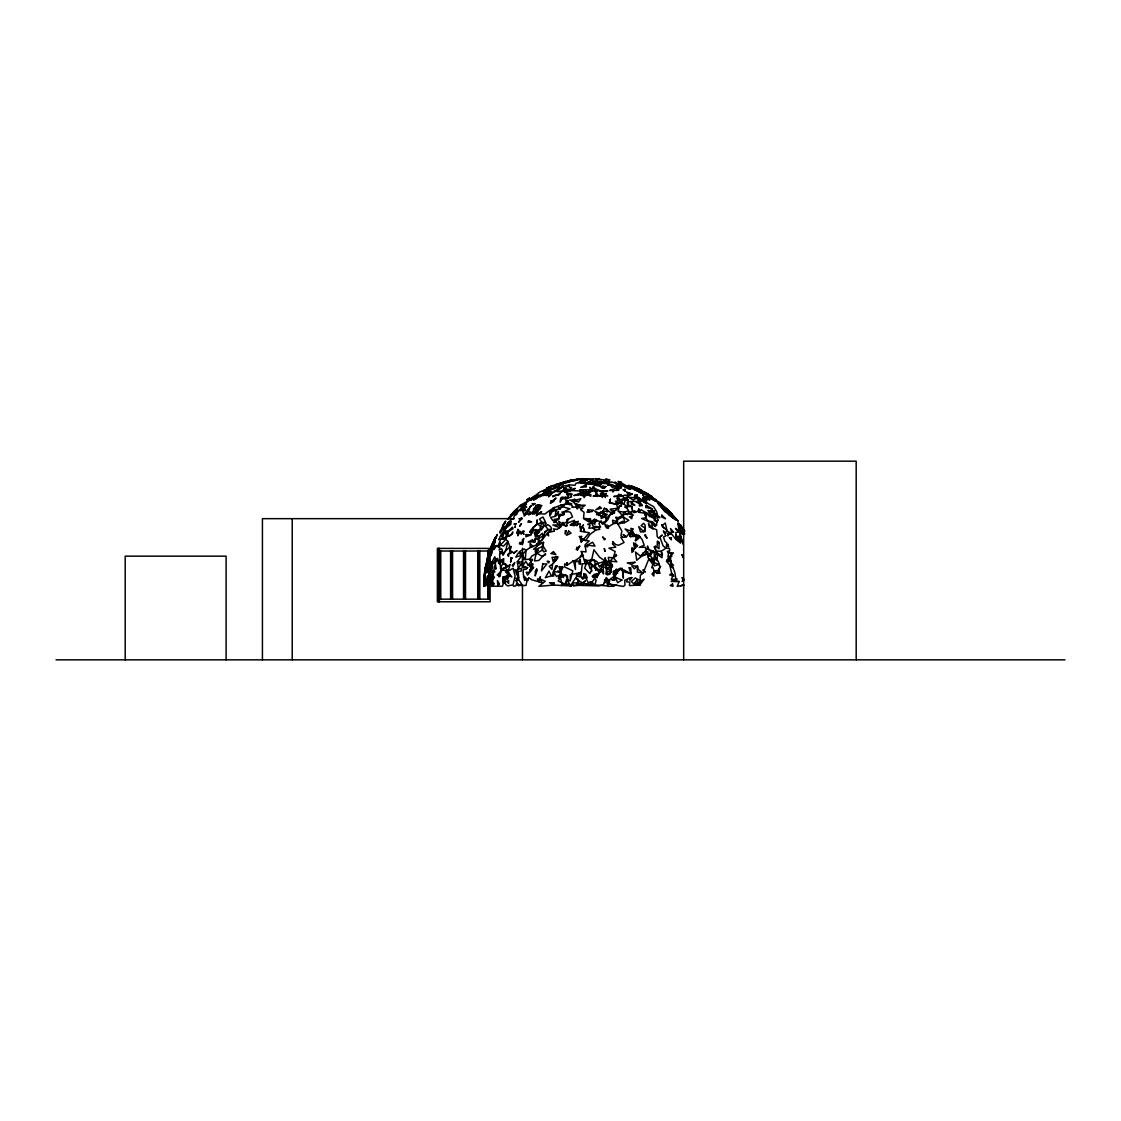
<?xml version="1.0" encoding="UTF-8"?>
<svg xmlns="http://www.w3.org/2000/svg" width="1121" height="1121" viewBox="0 0 1121 1121"><rect width="100%" height="100%" fill="white"/><g stroke="black" fill="none" stroke-linecap="round" stroke-linejoin="round"><path stroke-width="1.5" d="M608.409 525.805L608.367 528.313L605.088 525.861L607.316 524.992M634.15 549.136L635.117 546.726M671.171 560.542L670.414 565.11L672.572 567.674L670.989 563.541L673.581 565.138M560.22 502.264L560.402 499.616M499.041 577.007L499.672 574.022M484.16 575.732L484.034 577.511L487.845 556.661L487.159 559.071L496.085 536.399L491.362 546.333L490.578 548.365L494.179 540.182L487.705 557.487M488.42 555.189L486.808 561.579L488.266 555.245L488.111 558.692L495.23 541.639L490.353 549.668L491.264 546.656L497.388 534.437L489.667 551.504L488.111 558.692L496.141 536.679L491.362 547.763L493.885 543.307L491.068 555.638L490.423 553.732L491.643 553.354L491.404 551.308L488.28 559.701L487.271 566.68L486.934 564.858L489.457 560.57L488.238 565.166L489.359 567.324L488.406 572.691L489.176 575.451L491.699 566.035L495.65 559.141L494.781 556.773L489.359 567.324L491.334 565.727L491.783 561.887L493.857 563.064L497.752 558.37L498.116 561.299L500.302 564.914L500.905 570.631L500.148 576.376L497.178 575.017L503.861 568.613L500.428 568.711L503.007 562.714L504.576 564.55L507.084 565.32L506.16 567.73L504.744 568.417L506.524 565.488L506.16 567.73L510.209 564.424L507.253 573.7L505.599 571.906L506.79 569.972L508.345 571.079L513.068 568.221L515.114 576.026L512.984 585.064L509.901 585.358C506.174 588.231 503.623 580.692 503.511 577.946L505.361 577.273L502.446 586.213L492.217 586.199L489.022 583.817L487.719 575.746L486.962 577.203L487.747 583.565L484.412 586.339L484.202 579.291L485.435 573.532L487.789 569.986L486.906 567.45L487.018 572.018C487.243 565.11 483.852 578.03 484.903 579.963L484.973 576.012L484.02 586.465L484.636 572.341L486.836 561.173L483.697 582.43L485.421 567.422L484.384 577.217L485.421 567.422L484.384 574.064M503.651 567.758L503.413 570.281L501.479 568.347M507.743 579.403L507.295 575.577L503.371 577.273L502.839 582.78L502.754 579.893M634.612 496.393L636.49 497.556L634.444 496.813L634.78 494.781L642.137 500.611L638.143 501.409M631.684 488.672L631.838 487.439L638.578 489.106L652.24 496.715L636.168 487.943L628.447 485.267L629.077 485.869L627.606 485.954L629.666 487.467M532.965 505.165L533.092 504.24M617.139 486.318L617.293 485.155L618.848 486.304L617.139 486.318L621.384 488.21M576.895 505.319L576.39 503.637M527.15 579.459L524.628 580.426L523.493 576.544L527.15 579.459L526.029 585.47L517.636 585.47L517.664 583.452L518.799 585.596L521.531 583.691L518.673 579.921L515.674 578.478L518.687 577.553L518.196 571.43L514.959 569.482L516.375 573.462L517.061 570.337L520.817 564.522L517.299 561.775L522.19 555.105L518.322 553.003L515.744 557.137L522.19 555.105L525.231 559.561L530.009 559.127L531.242 562.49M597.423 576.586L601.262 568.992L603.448 571.444M576.895 525.833L578.24 521.251L570.925 524.964M606.111 572.369L607.498 567.829L611.604 567.352L610.427 569.86L605.648 573.896L610.356 573.7M607.274 582.612L608.128 579.851L604.471 579.823L607.274 582.612L608.1 586.437L613.719 586.017L616.34 584.714M603.224 567.002L605.242 561.299L605.06 557.726L607.974 565.376L611.604 567.352M500.022 573.139L501.129 570.393M614.995 577.399L613.818 580.258L616.886 578.38M616.396 569.104L615.303 571.556L615.583 575.956L613.145 574.414M499.504 563.569L501.213 559.785L501.704 561.733L499.504 563.569L498.509 563.078L499.966 558.594L499.574 554.643L502.46 551L501.788 548.772L499.111 549.935L499.98 547.342L497.78 546.656L500.933 538.851L498.621 539.705L500.414 536.048L502.18 535.432L505.725 530.569L505.123 529.294L506.258 527.431L500.975 534.913L502.18 535.432L502.264 539.215L506.16 538.444L506.426 531.312L503.946 533.035L502.264 539.215C505.711 535.376 511.582 537.926 512.689 531.915L512.591 533.456L508.402 536.216L506.79 532.643L512.381 527.136L513.04 528.65L506.314 532.839L503.946 533.035L505.123 529.294L504.114 529.701L503.637 528.762L511.218 519.373L513.726 518.715L514.077 515.884L516.571 514.525L518.084 511.428L526.492 504.226M647.812 551.616L644.855 555.161L642.543 553.143M579.921 557.641L582.191 553.27L584.503 561.523L588.203 562.714L590.136 568.823L592.533 566.371L589.408 561.971L591.93 558.636L593.892 549.752L599.525 557.123L605.242 561.299L605.83 565.474L607.974 565.376L605.83 565.474M602.215 497.584L603.392 495.356L606.377 493.324M577.063 583.761L578.716 580.734L582.542 582.766L576.236 585.274L571.374 585.26L564.942 583.354M554.489 507.281L549.78 516.094L549.668 512.213L554.825 509.495L556.829 510.517L552.008 511.092L553.284 509.284L554.825 509.495L552.569 508.107M612.907 492.091L613.748 490.704L610.525 490.157M566.862 521.769L568.725 518.701L566.904 520.41M635.173 540.434L636.588 538.136L636.111 534.507L640.343 536.805L636.588 538.136L633.169 532.237L629.876 533.007L632.244 534.591L633.169 532.237L632.959 534.731L635.425 535.348L632.538 536.048M556.114 556.212L553.886 559.827L555.694 560.836L557.655 558.076M609.306 563.667L611.099 560.766L606.909 561.411M612.612 580.426L614.84 577.077M594.494 518.911L591.622 523.115L587.698 524.278L590.052 525.343L588.847 528.229L600.562 527.178L598.978 523.549L601.178 520.789M585.723 540.49L590.038 534.353L595.489 530.345L592.771 527.585L595.685 530.051L599.777 529.322L598.502 526.8L593.051 526.197L590.108 519.612M595.405 570.295L596.961 568.095L593.752 565.53L594.901 564.227L605.242 561.299L599.539 566.595M658.686 569.09L660.675 566.329M530.023 566.315L531.746 563.947L532.965 568.137L529.855 571.486L529.715 569.958M562.238 566.595L560.472 568.879L562.882 567.058M633.491 548.491L631.978 550.369L633.687 549.654M537.898 504.982L537.071 505.949L538.01 507.981L534.507 513.572L536.034 508.948L539.705 508.556M551.182 486.29L555.119 486.066L552.891 486.094L539.677 492.119L521.447 506.58C517.622 507.673 523.269 502.698 521.882 506.188L525.09 504.478L521.377 506.944L524.11 505.893L515.492 513.558L510.882 515.17L520.382 505.277L526.253 501.914L524.152 508.135L520.41 510.644L525.343 509.747L522.848 511.666L523.927 513.95L527.024 513.642L528.916 514.707L540.518 508.317L538.795 509.228L536.483 507.743L534.367 508.822L532.279 512.773L528.916 514.707L529.715 511.821L532.279 512.773L532.559 514.175L536.917 513.138L541.835 505.403L536.483 507.743L540.014 504.674L536.777 505.333L534.367 508.822L537.197 510.419L536.917 513.138L538.08 513.74L545.072 514.049C552.177 507.659 562.266 503.413 571.752 503.932L567.52 502.404L567.562 500.246L566.189 500.639L566.133 503.539L571.71 505.179L572.747 506.846L571.906 507.267L576.923 507.042L577.946 505.137L585.218 505.235L583.228 506.664L574.218 503.077L576.797 505.557L577.946 505.137L580.033 508.093L582.822 508.163L580.65 509.789L584.083 512.325L583.509 518.224L590.669 519.233L588.497 521.531L583.747 518.771L589.968 518.785L588.497 521.531L594.915 524.152L594.733 520.158L592.07 520.536L594.747 522.372L597.045 520.606L601.823 522.148L602.285 523.703L605.144 524.152L606.601 528.005L613.565 523.633L616.102 523.325L613.103 522.961L612.528 520.214L617.615 521.826L615.933 517.384L619.647 518.448L619.577 517.257L622.421 515.576L618.063 510.812L619.577 506.636L615.541 510.461L613.075 511.344L610.16 509.186L617.405 508.317L616.9 504.562L609.095 502.684L617.433 504.198L616.172 501.746L618.68 500.022L623.879 504.17L625.196 500.4L624.761 497.962L618.68 494.123L616.9 498.845L619.661 498.943L617.349 496.169L613.832 496.463L621.482 496.309L625.154 495.034L633.253 500.064L636.49 497.962L646.285 503.315L642.641 498.299L644.029 497.149L647.027 500.288L642.641 498.299L645.304 498.144L649.774 499.966L642.683 495.356L643.664 493.899L638.662 490.886L636.392 490.592L629.147 486.22L619.731 485.799L615.373 483.613L622.884 483.782L627.003 486.192L616.928 483.431L615.107 482.03L615.289 482.885L610.959 481.932L605.144 483.417L597.045 482.983L600.478 486.206L596.428 484.244L592.477 487.243L600.239 491.124L606.587 491.404L607.778 491.04L593.878 490.367L595.055 488.364L591.159 488.91L589.856 487.299L590.893 489.05L588.847 489.863L579.711 489.737L580.832 494.964L584.7 496.603L585.456 494.893L592.519 490.297L588.847 489.863L589.45 492.245L583.116 491.292L580.72 494.011L573.84 495.524L583.046 494.361L585.33 495.496L591.159 494.907L587.993 493.338L585.316 494.515L585.414 493.436L582.822 492.385L582.486 491.082L568.725 490.466L564.395 491.909L566.455 492.708L575.227 488.392L568.725 490.466L571.598 487.509L569.426 487.383L569.174 485.099L561.649 486.234L566.217 489.176L568.613 489.401L564.101 491.446L566.217 489.176L562.153 491.166L554.363 491.138L548.575 496.407L549.08 492.792L551.798 491.516C534.395 501.718 560.752 489.597 562.294 486.948L554.363 491.138L561.677 492.203L564.339 488.266L569.552 484.931L575.073 485.295L576.04 483.207L581.421 482.436L578.59 482.45L587.768 479.802L580.258 480.587C583.34 480.026 583.887 481.946 582.247 480.124L584.489 479.55L583.242 478.667L576.572 479.466L599.511 478.681L595.91 478.877L606.517 480.278L604.485 480.657L606.895 481.89L604.415 482.605L597.311 481.399L600.912 481.175L605.13 483.712M621.651 495.174L621.132 495.762L621.062 494.613M581.897 536.356L579.221 536.581L583.466 539.663L581.267 541.681M533.344 509.102L536.805 505.529L535.572 505.389M582.388 481.119L581.281 480.026L588.875 479.087L576.572 479.466M603.28 486.108L600.94 487.425L604.317 488.083M564.536 504.702L568.151 501.297M525.861 506.594L524.502 507.813L526.772 507.028M600.688 495.622L602.495 494.067L600.38 493.352L605.116 494.333L602.397 492.876M548.547 496.827L550.831 494.907L548.365 494.936M547.146 533.792L551.168 530.429L548.141 529.448L545.689 526.366L547.721 524.558L550.649 526.702L551.714 528.958L547.258 530.023L544.54 532.433L546.782 530.892L544.624 532.993L544.175 535.404L539.215 538.122L535.362 538.486L533.68 541.933L528.215 542.06L532.545 539.677L533.68 541.933L535.067 542.2L535.362 538.486L538.234 539.579L538.584 543.573L533.162 546.572L530.037 543.461L530.373 547.454L526.043 550.327L522.904 554.222L519.233 551.756L524.11 548.954L526.043 550.327L525.231 559.561L523.969 559.575L522.806 555.708L522.512 561.999L523.619 567.688L527.781 567.548M553.48 500.653L551.266 502.46L553.858 501.409M635.845 543.181L634.108 544.582L637.555 545.324M525.217 509.495L522.694 511.498L525.371 509.312M682.002 581.323L683.908 580.005M596.582 514.847L600.225 512.843L604.457 513.544L605.662 517.159L601.402 516.333M575.704 495.146L578.632 493.59M627.073 499.209L625.714 499.868L625.35 498.228L627.564 497.682M680.559 585.877L682.955 584.756M632.202 494.109L629.442 495.384L627.34 494.823L629.442 495.384L626.919 492.567L632.202 494.109L626.611 491.965M680.965 532.923L675.473 528.411L680.811 534.016L680.027 534.353L680.993 537.688M549.64 487.06L565.629 481.512L581.393 478.793L579.977 478.947M565.741 582.247L568.697 580.986M590.543 571.556L592.014 570.995M603.715 491.615L605.424 490.956M665.622 510.321L668.172 509.887L671.815 513.782L661.979 505.193L671.451 513.796L670.512 512.381L675.851 518.491L675.038 518L676.552 519.569L676.075 520.312L668.592 514.707L665.622 510.321L668.943 512.647L670.036 514.035L659.232 505.235L656.219 500.765L661.88 504.464L658.293 503.147L666.939 510.531L669.545 514.987L673.679 518.098L673.693 516.431L666.084 508.317L657.607 501.227L670.176 511.975L664.389 507.309L665.145 510.573L660.998 506.664L664.795 511.638L668.691 514.007L669.517 513.712L668.873 511.821L669.517 513.712M619.899 569.972L615.303 571.556L617.685 573.167L613.733 572.313L615.821 574.064L613.229 573.784M599.791 496.407L603.392 495.356L605.452 497.542M603.63 584.601L598.586 585.947L576.236 585.274M684.076 585.148L677.168 586.423L679.242 581.421L676.243 581.084L674.884 572.747L670.512 560.402L671.003 553.031L667.331 551.252L668.705 552.849L673.441 552.877L668.691 558.636L667.962 556.997L668.733 551.252L669.91 550.047L669.237 548.477L666.336 548.253L666.729 542.858L664.781 541.023L663.492 536.973L665.86 535.88L663.31 530.892L665.636 533.12L666.897 530.331L665.314 523.059L661.951 525.665L668.62 532.111L669.559 534.002L667.317 535.544L668.06 535.852L668.62 532.111L670.947 533.064L675.823 539.313L680.573 543.125L680.279 540.126L677.14 536.665L680.335 536.048L683.081 544.049L678.611 529.084L678.121 522.708L683.964 530.99L679.326 524.152L680.881 528.117L677.813 524.11L680.587 526.281L680.419 524.726L684.637 530.836M592.322 491.362L580.047 493.38M513.544 586.283L515.926 585.835L517.047 581.981L515.604 580.622L518.673 579.921L518.687 577.553L516.851 574.583L518.196 571.43L521.027 571.22L521.629 568.319L518.477 569.146L517.299 561.775L522.512 561.999L521.293 564.536L523.619 567.688M561.761 487.089L563.387 486.808M624.775 490.017L624.229 489.471L625.294 489.317M607.96 485.155L611.996 484.58L606.475 483.726M594.242 574.274L598.025 574.288M608.114 485.225L612.627 484.861L614.967 486.57M618.035 499.658L622.491 499.574L621.426 504.954L620.459 502.839L615.387 501.199M514.189 518.659L262.426 518.659L262.426 659.835M518.981 518.659L522.47 518.659M56.05 659.835L1064.95 659.835M615.681 517.482L624.061 517.594L628.867 520.326L624.313 522.722L617.811 523.969L615.765 521.938L622.337 515.352L624.061 512.199L628.671 510.784L624.537 504.296L620.459 502.839L617.727 504.296L616.172 502.236M580.65 539.607L583.466 539.663M596.862 485.813L599.847 485.883M678.625 581.645L671.171 581.435L677.238 578.997L671.297 579.529L672.432 576.684L669.769 565.096L666.392 561.201L669.854 561.677L669.405 556.212L671.927 556.296M566.063 580.23L568.795 580.314M593.962 491.432L597.227 491.573M611.141 510.784L614.042 510.91L614.434 512.255L612.276 513.993L610.034 512.115M564.395 525.539L567.366 525.679M601.108 484.664L585.989 484.034L580.846 482.773L580.019 481.582M604.962 487.243L602.299 487.046L604.765 487.957M566.021 498.887L560.486 498.285L568.417 497.724M561.383 507.841L558.342 507.477L560.318 509.256M572.705 560.626L577.847 561.411L574.597 561.775L573.756 560.766M618.386 511.246L624.061 512.199L627.326 514.735L629.273 511.624L633.379 515.282L627.788 513.46L622.337 515.352L624.061 517.594L624.313 522.722L622.435 521.321L617.811 523.969L621.931 531.046L620.936 535.404L622.463 537.393M530.429 567.716L532.965 568.137M667.317 533.512L670.82 534.128M564.381 505.641L560.836 504.982L562.21 507.014M604.639 567.282L610.427 569.86L611.435 572.383M599.469 485.183L590.907 483.081L592.561 481.329L595.335 482.114L594.845 483.922L592.771 484.426L590.907 483.081L593.247 482.801L592.449 483.894L594.845 483.922L600.127 482.142L601.893 483.88M502.656 577.007L506.033 577.89M624.229 489.471L625.462 489.779M633.099 489.064L638.76 491.629M557.726 570.953L560.514 571.976L563.569 577.581M646.761 499.321L645.64 497.262L649.858 499.097L649.746 496.771L654.524 500.625L646.677 496.099L649.325 496.337L641.716 492.175L655.631 501.087L651.161 497.192L656.36 500.106L644.421 492.259L649.535 495.006L646.705 493.198L631.81 485.954L644.057 494.669M642.137 500.611L638.606 499.139L640.483 501.591L639.264 505.949L642.347 505.627L636.98 501.311M641.646 490.409L635.957 487.677M609.544 583.943L613.719 586.017M671.423 515.702L673.231 517.748L672.516 517.384L671.423 515.702L673.847 517.075L671.381 514.721M610.427 564.438L612.683 565.979M600.408 571.22L598.852 569.006M581.449 577.89L582.836 579.165L584.153 577.819L583.719 574.316M591.398 581.589L593.906 584.027L591.243 584.587L582.836 583.2L591.496 585.246L590.066 581.869M505.081 583.354L503.777 582.009L503.371 577.273M645.416 551.112L653.529 559.295L654.552 555.091L653.333 551.126L647.153 549.136L647.616 545.955L649.255 549.977L651.974 552.793L650.334 555.722L650.348 553.592L653.333 551.126L661.936 557.768L662.399 554.335L661.166 551.294L657.509 551.112L657.116 560.64L654.552 555.091L657.803 553.886L662.175 555.035L661.166 551.294L665.86 548.253L662.959 545.605L660.017 537.281L662.161 535.067L658.784 538.206L657.2 536.595L656.668 529.729L649.255 527.108L648.456 523.367L652.912 529.07L651.567 522.834L652.198 521.713L656.584 525.511L656.892 520.578L658.405 520.522L655.477 513.502L651.245 510.041L654.622 510.952L652.968 512.507L647.924 510.391L651.974 516.893L657.242 522.036L654.258 520.494L655.869 518.533L647.868 514.525L649.577 516.599L651.974 516.893L654.061 513.698L657.635 515.057L656.584 511.54L653.627 506.692L647.349 503.133L644.827 499.307L646.158 502.712L643.37 498.705M683.32 529.196L684.679 531.326M588.735 511.092L589.226 511.877M602.818 510.868L604.457 513.544M595.279 574.653L597.115 577.735M590.781 496.309L584.265 492.764L585.863 490.886L588.399 492.539L584.265 492.764L584.041 497.682M680.629 541.051L678.92 537.253L676.72 536.833L675.739 532.517L680.223 531.9L680.811 534.016M608.128 579.851L609.067 582.584M576.881 547.146L577.469 549.794M508.444 572.915L508.822 575.465M606.587 508.64L607.022 511.975M856.178 659.835L856.178 461.165L683.67 461.165L683.67 659.835M522.47 539.565L522.47 544.806M522.47 548.281L522.47 567.464M522.47 584.896L522.47 659.835M489.19 550.131L489.19 557.011M489.19 579.389L489.19 598.334M489.078 550.131L489.078 557.011M489.078 579.389L489.078 598.334M488.826 575.087L488.826 551.028L439.698 551.028L439.698 599.16L488.826 599.16L488.826 580.244M488.055 550.131L488.055 557.011M488.055 579.389L488.055 598.334M487.789 551.028L487.789 559.617M487.789 564.774L487.789 571.654M487.789 576.811L487.789 599.16M479.816 551.028L479.816 599.16M479.157 551.028L479.157 599.16M478.485 551.028L478.485 599.16M477.826 551.028L477.826 599.16M465.523 551.028L465.523 599.16M464.865 551.028L464.865 599.16M464.192 551.028L464.192 599.16M463.534 551.028L463.534 599.16M452.576 551.028L452.576 599.16M451.917 551.028L451.917 599.16M451.245 551.028L451.245 599.16M450.6 551.028L450.6 599.16M440.749 551.028L440.749 599.16M439.46 548.407L439.46 601.767M438.535 548.407L438.535 601.767M438.409 548.407L438.409 601.767M292.231 518.659L292.231 659.835M226.106 659.835L226.106 556.156L125.202 556.156L125.202 659.835M564.648 564.199L564.634 566.946L572.845 570.869L570.197 580.916L570.295 574.639L579.067 572.943L572.313 582.976L571.36 585.975L553.732 585.05L538.879 586.353L545.226 581.253L539.944 578.856L540.462 576.755L538.29 579.851L537.449 578.997L539.075 581.855L542.48 582.948L539.944 578.856L539.075 581.855L531.872 579.865L528.636 577.637L527.949 580.65L523.409 575.297L523.101 569.776L526.324 569.202L527.459 567.829L522.596 565.741L525.791 561.537L528.159 565.11L533.708 567.534L527.557 575.129L526.239 572.27L529.098 572.369L533.12 564.017L528.159 565.11L532.153 560.444L532.517 559.365L529.743 559.954L531.564 556.268L542.48 549.977L543.531 542.326L537.057 543.895L536.917 546.502L533.512 549.276L537.127 548.87L534.493 560.948L538.795 560.444L545.465 553.62L545.479 554.825L541.961 556.282L536.567 553.073L538.024 548.421L543.209 546.305L546.291 551.042L543.699 551.812L542.48 549.977L542.018 547.006L543.531 542.326L537.267 545.787L537.057 543.895L542.368 539.593L546.544 534.213L548.659 535.894L548.015 532.433L554.461 531.144L553.634 528.846L556.899 529.462L560.472 527.192L562.966 523.815L562.924 522.288L563.415 524.726L566.077 526.071L567.492 523.115L565.418 522.372L563.246 524.698L558.692 521.153L560.472 527.192L556.338 522.064L553.844 522.554L559.099 518.673L559.841 514.301L564.157 514.497L563.891 511.694L569.972 508.808L561.579 506.51L559.351 508.948L556.03 509.523L555.203 516.333L550.593 517.468L553.003 520.747L555.091 521.013L554.152 519.373L559.099 518.673L558.748 515.422L560.038 515.94L564.157 514.497L561.887 512.045L568.571 511.737L570.533 512.395L572.551 516.921L566.988 519.738L567.927 522.975L574.442 520.298L574.036 525.595L570.183 525.048L574.905 521.643L576.53 522.05L574.036 525.595L580.314 523.647L579.739 526.59L581.337 529.883L580.16 531.256L589.338 532.741L581.056 542.2L579.921 536.637L583.032 540.21L589.184 540.981L585.064 544.736L586.059 551.924L581.014 551.406L582.948 555.47L575.269 560.374L575.465 569.538L573.56 560.836L567.254 565.096L564.648 564.199M601.206 516.417L601.192 518.547L604.808 516.879L606.405 518.729L604.836 522.61L602.285 523.703L603.196 522.078L604.836 522.61L607.946 519.569L611.043 512.675L614.602 512.801L609.726 514.721L606.405 518.729L605.298 516.781L607.288 514.343L603.939 513.782L601.052 511.596L599.301 513.348L598.978 515.716L594.719 510.966L599.301 513.348L601.206 516.417L604.808 516.879L603.939 513.782L601.206 516.417M623.122 571.654L623.374 578.198L622.239 568.319L620.249 568.403L613.173 571.304L615.051 579.641L609.572 579.669L614.406 576.082L620.249 568.403L623.122 571.654L631.039 573.742L630.801 567.871L628.979 567.562L631.039 573.742L623.78 569.86L623.122 571.654M655.491 546.291L655.463 549.977L657.803 553.886L654.089 546.782L655.491 546.291M508.598 580.776L508.57 583.438L506.846 581.449L508.598 580.776M485.631 582.85L485.855 585.821L486.192 579.193L485.631 582.85M489.064 553.087L489.05 553.928L489.513 552.149L489.064 553.087M659.106 542.76L659.008 548.701L656.948 547.188L657.579 541.093L659.022 542.256L657.298 541.891L659.106 542.76M593.485 576.054L593.443 577.637L592.182 576.236L599.679 572.705L595.433 577.946L593.598 575.297L593.485 576.054M552.863 496.113L552.849 496.813L560.29 493.422L558.384 495.398L556.927 494.697L552.863 496.113M607.526 580.103L607.414 584.419L609.586 581.645L606.265 577.497L603.602 583.999L607.526 580.103M508.696 553.48L508.598 556.408L507.645 554.825L508.696 553.48M543.026 535.418L542.928 538.206L541.485 540.49L538.879 541.247L538.935 536.356L535.095 535.628L534.283 532.559L535.852 531.536L535.866 529.616L530.527 530.303L536.651 524.432L541.849 522.274L546.291 523.157L541.415 529.687L538.739 530.303L540.014 528.832L541.415 529.687L540.056 526.968L543.349 526.66L543.082 522.792L545.437 521.854L542.928 516.991L539.453 519.009L541.849 522.274L540.672 526.071L537.351 524.18L537.141 519.85L536.651 524.432L532.489 527.865L533.792 529.364L531.76 533.694L529.658 531.578L535.866 529.616L538.598 530.275L536.497 534.072L534.465 533.246L535.852 531.536L536.497 534.072L537.534 533.862L539.776 531.718L537.52 530.808L537.534 533.862L535.263 536.693L538.935 536.356L542.41 533.218L543.026 535.418M671.353 538.122L671.297 539.818L669.307 537.632L671.353 538.122M632.048 547.987L631.894 552.373L633.645 551.028L632.048 547.987M518 533.918L517.93 535.74L520.032 531.242L518 533.918M548.87 561.495L548.8 562.938L547.132 561.229L548.87 561.495M490.466 572.397L490.788 576.376L489.022 583.817L491.306 578.772L491.39 574.835L490.381 574.078L490.998 572.593L488.406 572.691L487.789 569.986L489.036 567.044L489.345 568.739L488.013 569.692L488.406 572.691L490.269 568.347L489.821 566.932L490.466 572.397M503.609 558.678L503.665 564.339L505.655 563.849L503.343 563.597L502.18 560.22L503.609 558.678M654.146 571.318L653.893 576.026L652.002 573.98L654.146 571.318L652.926 567.352L651.791 567.843L652.786 564.424L648.33 558.132L645.276 547.216L639.25 547.342L644.211 545.198L642.039 539.327L638.41 535.221L635.621 540.897L639.965 537.239L637.737 536.174L630.352 536.665L628.923 533.596L626.597 536.665L623.094 534.521L625.966 537.113L620.838 537.281L624.075 542.466L618.61 545.254L615.681 544.54L612.627 541.583L613.523 543.629L612.374 543.615L615.765 547.174L608.871 548.155L615.191 551.49L613.271 557.754L610.02 561.117L599.427 566.876L596.975 561.621L593.471 559.617L587.264 560.626L584.98 562.7L585.414 559.519L587.264 560.626L584.658 568.193L589.926 573.56L591.524 570.533L591.187 563.597L589.548 562.336L593.471 559.617L595.91 564.353L594.845 568.025L599.595 572.411L600.281 571.065L594.845 568.025L591.187 563.597L582.261 563.751L580.846 576.923L587.278 577.946L585.919 574.358L583.719 573.644L588.119 582.57L591.832 582.36L594.382 578.912L596.162 580.202L594.999 584.91L606.923 585.933L608.381 583.859L623.262 586.451L624.986 585.246L624.691 580.356L627.69 578.828L626.555 581.869L629.806 582.149L629.371 585.61L639.755 585.05L644.169 579.151L637.737 582.906L633.897 583.887L631.291 581.547L635.243 577.96L640.427 580.692L639.755 585.05L633.897 583.887L637.218 579.739L637.737 582.906L639.755 585.05L640.385 575.241L643.048 573.181L649.003 558.608L653.655 562.504L659.302 564.424L659.793 567.955L657.242 573.377L654.146 571.318M645.318 528.131L645.121 531.536L640.539 532.041L638.76 526.618L643.552 531.69L645.318 528.131L644.995 524.782L643.524 523.339L641.044 525.651L645.318 528.131M535.488 571.234L535.165 575.9L537.113 570.407L535.488 571.234L536.763 569.104L535.488 571.234M500.078 551.546L499.924 553.648L502.334 551.756L500.078 551.546M587.88 545.212L587.768 546.74L585.19 546.347L592.589 542.242L595.013 546.123L587.88 545.212M486.066 566.399L485.505 572.635L486.066 566.399M491.699 566.035L491.04 572.439L492.637 566.049L491.699 566.035M493.1 571.037L492.665 575.101L494.417 577.287L492.946 579.375L492.217 586.199L494.333 583.747L493.17 582.584L492.217 586.199L491.306 578.772L489.078 577.021L490.003 578.03L492.035 576.544L492.946 579.375L493.688 569.818L494.879 571.934L493.1 571.037M489.204 561.593L488.63 566.848L489.611 566.147L489.204 561.593M516.809 550.775L513.852 553.115L516.809 550.775M627.41 502.53L627.984 506.566L626.527 507.939L624.761 507.182L625.546 506.047L632.244 506.79L632.286 509.621L631.88 506.776L627.214 504.184L628.713 503.077L627.41 502.53M500.26 531.102L500.022 533.148L504.534 526.394L500.26 531.102M553.984 582.836L553.732 585.05L549.458 582.766L553.984 582.836M510.097 550.537L509.719 553.648L512.858 552.093L510.097 550.537L509.677 547.174L511.204 546.417L510.097 550.537M552.555 564.115L551.924 569.44L549.234 566.287L552.555 564.115M485.701 565.853L484.959 570.449L486.206 564.634L485.701 565.853M637.064 494.936L636.812 497.009L634.612 495.972L637.064 494.936M526.141 534.605L525.861 536.791L531.34 534.829L526.141 534.605M561.775 583.158L561.439 585.68L565.124 584.125L571.36 585.975L569.076 583.466L566.105 575.255L561.621 574.232L556.52 576.418L553.508 571.584L555.792 565.811L557.459 565.811L553.508 571.584L552.317 576.152L553.788 575.956L553.508 571.584L560.626 572.397L562.826 567.492L558.987 566.581L560.626 572.397L558.3 578.142L566.105 575.255L567.464 576.026L567.646 578.548L565.124 584.125L558.174 581.014L561.831 575.507L559.799 574.779L561.775 583.158M637.485 566.189L638.073 569.202L643.048 573.181L637.331 572.088L637.485 566.189L631.796 565.839L634.332 568.837L637.485 566.189M535.418 550.621L535.235 551.98L538.136 550.089L535.418 550.621M558.44 511.526L558.062 514.273L555.203 516.333L558.44 511.526M529.897 507.14L531.452 505.515L529.897 507.14M580.398 572.411L579.655 576.909L576.348 575.353L580.398 572.411M632.146 516.361L631.754 518.729L629.385 516.809L632.146 516.361M495.65 559.141L495.244 563.106L496.897 559.771L495.65 559.141M484.861 582.892L484.468 585.134L484.861 582.892M542.774 563.933L541.457 570.869L546.922 563.905L542.774 563.933M523.689 538.542L522.708 543.321L519.331 543.909L520.144 542.298L520.705 543.993L521.671 543.054L523.689 538.542M646.271 505.389L645.808 507.631L646.593 507.687L646.271 505.389L652.394 509.004L647.994 507.953L646.271 505.389M631.501 531.326L630.352 536.665L629.371 533.414L625.098 528.944L631.501 531.326L633.365 528.986L630.843 528.327L631.501 531.326M661.796 515.212L661.432 516.865L665.51 518.743L661.796 515.212M524.53 514.091L524.082 516.108C529.126 512.928 533.246 501.115 524.53 514.091M495.986 568.319L495.748 569.286L494.039 568.319L495.412 563.667L495.986 568.319M507.953 541.499L505.711 550.355L503.091 555.329L502.306 553.886L509.523 547.314L509.48 545.647L507.953 541.499L505.837 539.369L498.551 547.146L500.022 542.662L500.288 544.96L503.525 546.151L507.953 541.499M551.084 500.933L550.439 503.399L556.03 498.018L553.242 500.498L551.084 500.933M596.232 492.245L595.489 495.104L598.292 495.524L596.232 492.245M610.399 499.237L609.53 502.25L610.399 499.237M560.934 499.98L560.514 501.437L561.859 497.121L564.452 497.388L560.934 499.98M517.944 529.406L516.767 533.316L518.827 530.191L517.944 529.406M511.372 559.365L510.587 561.999L511.372 559.365M612.192 565.208L609.404 574.372L607.148 574.905L605.326 563.765L612.192 565.208L610.02 561.117L616.9 561.831L613.271 557.754L608.297 557.403L608.983 561.551L612.192 565.208M509.621 518.154L517.594 509.242L513.936 511.484L507.491 519.401L509.621 518.154M650.348 553.592L648.386 556.969L647.055 553.185L650.348 553.592M578.772 581.126L578.212 582.892L572.313 582.976L573.434 585.961L582.962 584.714L578.212 582.892L578.1 579.039L575.956 578.212L578.772 581.126M683.754 579.235L683.362 580.426L682.002 577.553L683.754 579.235M507.393 531.298L506.23 534.745L508.093 533.848L507.393 531.298M560.598 524.852L559.603 527.683L552.891 525.048L560.598 524.852M484.945 571.85L485.127 574.891L484.945 571.85M628.236 499.714L627.55 501.69L635.145 501.381L642.109 505.207L636.49 497.962L629.736 497.346L624.761 497.962L621.538 499.588L625.196 500.4L628.236 499.714M566.385 531.004L565.278 534.1L565.208 530.808L566.385 531.004M655.561 514.511L654.692 516.977L653.011 514.581L650.446 513.754L649.003 510.826L652.968 512.507L659.821 517.72L655.561 514.511M526.982 499.91L529.476 498.088L526.982 499.91M515.422 526.394L515.071 527.332L515.422 526.394M521.419 523.647L519.654 526.225L521.419 523.647M534.395 496.309L530.331 500.358L537.898 495.44L541.513 494.795L553.788 487.691L555.512 488.322L547.665 490.928L541.513 494.795L543.769 495.608L549.136 491.769L540.112 496.757L533.918 497.556L535.74 495.86L529.49 499.532L534.395 496.309M528.523 520.775L527.949 522.26L531.62 521.811L528.523 520.775M506.79 569.972L506.286 571.234L504.758 570.491L506.79 569.972M532.909 546.291L530.373 547.454L532.909 546.291M583.27 525.104L580.566 530.065L580.468 527.613L583.27 525.104M492.189 544.386L491.096 547.118L492.988 542.788L492.189 544.386M537.968 496.379L537.113 498.369L533.428 500.232L535.179 497.304L538.472 495.356L537.968 496.379M514.651 562.784L513.082 566.357L512.213 565.292L514.651 562.784M495.356 546.081L493.73 549.738L496.785 545.507L495.356 546.081M588.091 509.915L587.026 512.283L592.266 511.512L593.485 510.153L588.091 509.915M608.269 482.997L607.582 484.496L621.482 487.173L619.731 485.799L612.248 487.327L608.269 482.997M655.463 558.566L653.655 562.504L654.314 565.853L659.302 564.424L658.041 561.032L655.463 558.566M638.844 509.004L637.695 511.344L639.222 512.353L643.916 513.11L644.715 512.059L648.05 513.404L644.729 513.852L644.715 512.059L641.072 509.607L639.222 512.353L638.844 509.004M494.95 538.332L494.235 539.79L495.72 536.973L494.95 538.332M602.972 564.592L600.38 569.72L603.588 574.008L602.972 564.592M604.401 508.219L602.916 511.148L609.264 511.512L604.401 508.219M568.697 531.06L566.511 535.306L571.093 533.176L568.697 531.06M522.947 531.228L523.703 534.353L522.947 531.228M494.599 539.313L493.464 541.485L496.141 536.679L494.599 539.313M575.297 500.302L574.162 502.404L569.664 499.952L575.297 500.302L580.916 498.747L578.394 502.11L575.297 500.302M604.962 538.935L604.415 539.902L602.58 536.889L604.962 538.935M548.94 571.29L545.324 577.693L551.518 575.816L548.94 571.29M579.739 546.165L577.441 550.061L576.124 549.304L579.739 546.165M503.441 524.558L502.376 526.295L505.361 522.4L503.441 524.558M616.732 486.836L615.821 488.308L609.502 490.522L618.75 490.339L615.821 488.308L621.482 487.173L616.732 486.836M590.192 481.231L589.057 483.067L580.846 482.773L583.761 482.324L580.874 482.128L582.906 481.105L585.47 481.904L584.209 483.361L590.192 481.231M502.208 527.753L501.213 529.322L502.923 528.608L502.208 527.753M521.531 517.65L518.533 522.274L521.727 518.799L521.531 517.65M631.81 577.553L629.932 580.314L628.825 578.1L631.81 577.553M508.43 522.414L507.238 524.166L509.943 521.671L508.43 522.414M619.969 488.406L617.545 488.924L619.969 488.406M557.824 557.039L553.606 563.176L552.036 557.347L557.824 557.039M510.896 521.335L506.426 527.767L510.896 524.236L510.896 521.335M505.627 577.315L503.511 577.946L504.898 582.71L505.935 581.603L504.338 581.028L506.047 579.683L505.627 577.315L507.701 574.807L509.551 574.302L511.891 576.951L507.701 574.807L509.228 572.957L509.761 575.507L507.309 578.66L505.627 577.315M565.488 497.262L565.138 498.649L571.556 496.925L570.841 495.916L572.242 494.095L567.576 495.174L566.637 494.095L570.715 493.436L567.576 495.174L568.445 497.332L565.488 497.262M505.641 521.307L504.184 523.255L505.641 521.307M567.702 500.779L567.184 501.479L566.189 500.639L567.702 500.779M634.304 510.812L633.897 512.759L636.714 511.877L634.304 510.812M585.19 581.014L583.438 583.326L582.696 582.794L585.19 581.014M602.159 492.609L599.539 495.972L607.764 496L602.159 492.609M605.172 481.638L604.415 482.605L603.659 481.385L605.172 481.638M567.114 481.54L566.581 482.198L571.416 481.189L564.508 482.913L569.384 482.128L565.545 481.54L555.147 484.818L572.046 480.377L567.114 481.54M567.044 562.63L566.399 563.429L567.254 565.096L567.044 562.63M579.585 506.202L577.175 508.976L575.662 506.216L579.585 506.202M516.178 523.619L515.071 524.894L513.993 523.983L516.178 523.619M621.272 506.174L619.24 506.047L621.272 506.174M616.116 554.587L613.271 557.754L616.634 555.764L616.116 554.587M677.238 537.758L675.823 539.313L675.725 534.885L678.878 541.261L679.943 540.518L677.238 537.758M516.122 509.438L510.882 515.17L516.122 509.438M538.08 513.74L536.3 515.688L541.639 511.694L538.08 513.74M558.104 487.103L557.025 488.266L559.603 487.397L559.449 486.626L554.601 487.439L560.024 485.561L558.104 487.103M595.209 480.867L594.34 481.722L597.297 481.217L595.209 480.867M645.374 551.21L641.184 555.287L642.333 556.128L647.56 553.003L645.374 551.21M637.26 546.053L634.64 548.575L633.533 542.816L637.26 546.053M524.11 531.326L521.153 534.157L520.256 532.503L524.11 531.326M667.962 544.33L666.603 545.591L668.761 546.838L667.962 544.33M512.073 558.118L510.91 559.197L510.714 557.585L512.073 558.118M573.195 480.264L571.92 480.825L575.395 480.489L570.911 480.811L573.195 480.264M580.314 559.547L578.814 560.892L579.053 563.989L580.58 564.213L580.314 559.547M499.462 584.069L497.822 585.512L497.43 580.552L499.462 584.069M645.346 534.829L644.631 535.446L647.083 538.234L645.346 534.829M641.072 556.619L636.714 560.318L635.495 552.036L641.072 556.619M623.388 489.891L625.294 491.18L623.388 489.891M671.731 573.406L669.615 574.947L673.357 575.704L671.731 573.406M533.035 498.355L530.499 500.176L533.035 498.355M673.679 576.166L672.208 574.092L673.679 576.166M668.48 558.748L666.715 559.996L669.013 560.22L668.48 558.748M672.572 583.957L670.246 585.568L672.992 586.353L672.572 583.957M553.48 551.77L550.887 553.564L555.834 554.503L553.48 551.77M599.805 506.986L595.938 509.579L601.473 508.219L599.805 506.986M534.885 503.721L533.4 504.674L532.125 503.595L534.885 503.721M635.032 562.266L631.641 564.409L627.256 562.896L635.032 562.266M621.917 580.033L617.615 582.738L615.555 577.413L621.917 580.033M595.643 519.584L597.045 520.606L595.643 519.584M546.81 489.863L543.265 491.783L550.215 488.826L546.81 489.863M550.355 486.584L549.276 487.131L553.41 485.379L546.516 488.252L550.355 486.584M577.007 479.536L575.844 480.096L577.665 479.816L577.007 479.536M574.723 499.279L572.649 500.246L576.783 501.507L574.723 499.279M605.9 486.57L602.355 488.111L601.879 486.458L605.9 486.57M585.947 485.043L580.664 487.327L586.423 486.85L585.947 485.043M566.651 490.367L564.452 491.306L567.422 490.886L566.651 490.367M584.503 531.382L583.312 527.795L584.503 531.382M630.745 488.742L629.329 489.302L624.467 486.626L630.745 488.742M564.886 482.478L560.794 483.193L564.886 482.478M562.055 483.543L558.048 484.889L563.317 484.342L562.055 483.543M632.622 511.092L631.123 511.596L633.547 511.807L632.622 511.092M570.995 480.334L568.277 480.895L575.732 479.522L569.678 480.643L570.995 480.334M531.116 531.985L530.121 532.223L531.158 533.007L531.116 531.985M624.733 490.339L623.444 489.639L624.733 490.339M645.556 517.846L641.576 518.505L651.567 522.834L655.393 526.52L652.198 521.713L648.218 521.027L645.556 517.846M658.517 570.281L654.972 570.771L657.242 573.377L660.087 573.209L658.517 570.281M596.512 495.664L593.177 496.099L597.997 496.365L596.512 495.664M638.816 497.598L637.555 497.752L646.285 503.315L638.816 497.598M646.032 514.567L644.645 514.707L646.439 516.977L646.032 514.567M605.2 481.512L602.397 481.806L609.376 481.75L605.2 481.512M592.14 479.62L590.291 479.732L593.373 479.942L592.14 479.62M609.628 479.858L605.676 479.242L609.628 479.858M490.115 548.407L437.386 548.407L437.386 601.767L490.115 601.767L490.115 548.407M673.567 532.167L671.563 532.111L670.54 528.566L673.567 532.167M604.331 548.575L604.99 551.336L604.331 548.575M634.668 505.165L631.501 504.52L631.151 502.054L634.668 505.165M619.03 481.736L617.979 481.484L621.819 482.506L619.03 481.736M643.664 493.899L639.222 492.175L643.664 493.899M684.595 533.834L679.13 527.949L683.46 534.829L682.871 531.158L684.595 533.834M654.678 515.015L653.375 514.343L654.734 517.215L654.678 515.015M680.433 531.732L679.508 531.242L680.629 532.531L680.433 531.732M653.221 559.659L651.273 558.412L653.655 562.504L653.221 559.659M645.121 571.906L643.118 569.958L645.121 571.906M663.716 527.711L661.81 525.076L663.716 527.711M682.843 555.427L681.834 554.587L683.348 557.838L682.843 555.427M678.037 521.069L677.168 519.976L678.037 521.069"/></g></svg>
